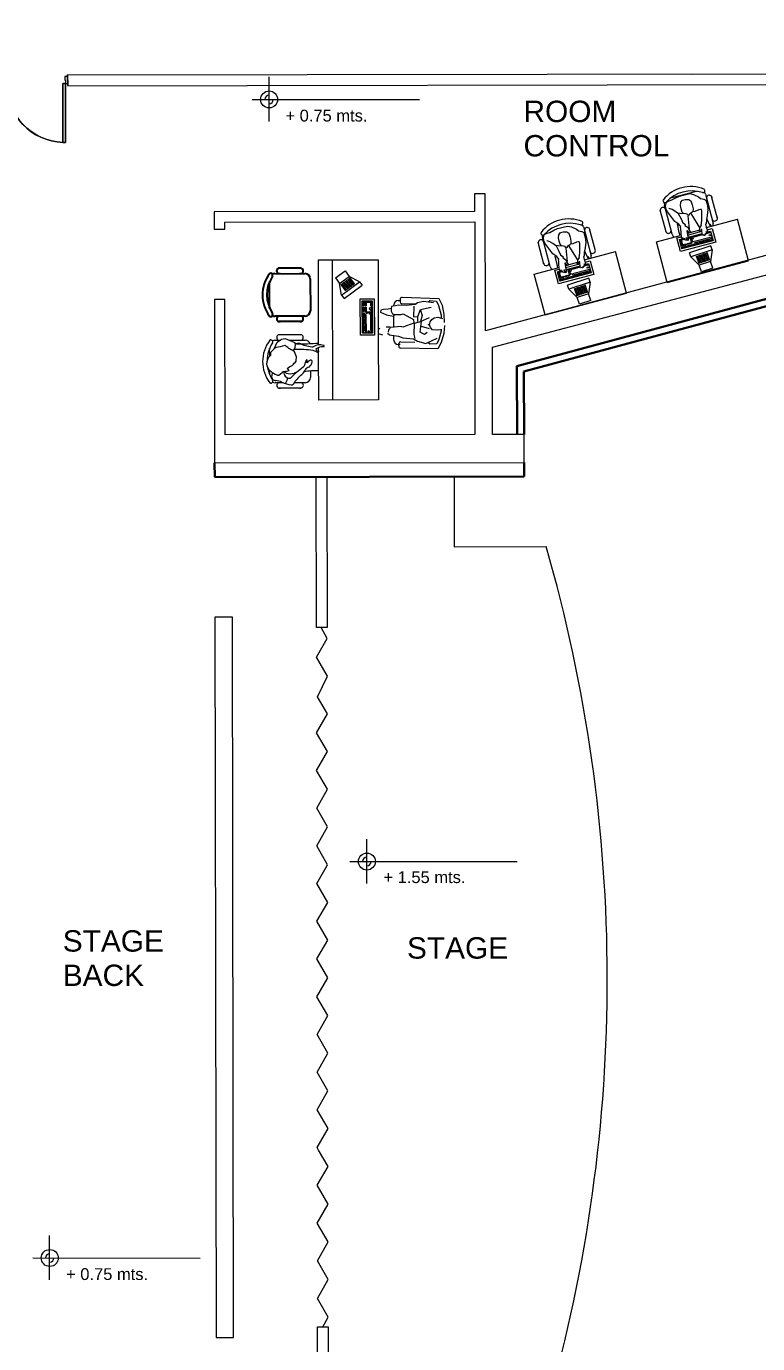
# Model space of a CAD drawing. Header units: millimetres. Extents: x 586 to 1010, y 369 to 668.
# Drawn here: x 672.21 to 682.64, y 469.81 to 488.6 of the extents above; entities that cross this region are included whole.
import ezdxf

# ---------------------------------------------------------------- set-up
doc = ezdxf.new("R2010")
doc.units = ezdxf.units.MM
for name, color, linetype, lineweight in [('muebles', 7, 'Continuous', 18), ('murocort', 7, 'Continuous', 50), ('muros bajos', 32, 'Continuous', 18), ('plan line', 7, 'Continuous', 15), ('Texturas', 9, 'Continuous', 5)]:
    doc.layers.add(name, color=color, linetype=linetype, lineweight=lineweight)
doc.styles.get("Standard").update_dxf_attribs({"font": 'arial.ttf'})
doc.styles.add('Textos pisos', font='arial.ttf', dxfattribs={"height": 0.1})

msp = doc.modelspace()

# ---------------------------------------------------------------- linework, layer by layer
for p, q in [((675.759, 485.071), (676.188, 485.072)), ((676.134, 485.149), (675.812, 485.148)), ((676.264, 484.996), (676.265, 484.542)), ((675.684, 484.58), (675.683, 484.956)), ((676.189, 484.466), (675.759, 484.465)), ((676.135, 484.39), (675.813, 484.39))]:
    msp.add_line(p, q)
for centre, radius, start, end in [((676.087, 484.769), 0.505, 143.2205, 216.9603), ((676.142, 484.769), 0.496, 147.6661, 212.5146), ((675.699, 485.049), 0.0277, 328.063, 126.7805), ((675.759, 484.996), 0.0758, 90.0904, 117.6748), ((675.823, 485.111), 0.0395, 73.8302, 286.3506), ((676.123, 485.111), 0.0395, 253.8302, 106.3506), ((676.188, 484.996), 0.0758, 0.0904, 90.0904), ((675.7, 484.487), 0.0277, 233.4003, 32.1178), ((675.759, 484.541), 0.0758, 242.506, 270.0904), ((675.824, 484.427), 0.0395, 73.8302, 286.3506), ((676.124, 484.428), 0.0395, 253.8302, 106.3506), ((676.189, 484.542), 0.0758, 270.0904, 0.0904)]:
    msp.add_arc(centre, radius, start, end)
at = {"color": 254, "lineweight": 25}
for points in [[(671.712, 620.709), (706.735, 621.773), (754.26, 613.83), (814.661, 600.148), (855.757, 598.01), (895.067, 567.065), (920.01, 542.018), (952.008, 521.248), (977.223, 504.653), (979.635, 479.234), (986.344, 463.855), (988.798, 462.385)], [(654.944, 595.472), (670.267, 587.317), (714.302, 595.165), (787.089, 595.165), (819.394, 580.944), (821.03, 562.85), (813.491, 552.788), (808.734, 539.671), (796.407, 534.706), (791.022, 527.249), (791.022, 507.547), (797.301, 476.527), (814.975, 463.89), (836.148, 474.682), (874.022, 478.588), (885.729, 462.733), (863.004, 436.079), (845.789, 420.685), (845.104, 408.675)], [(639.207, 583.438), (644.727, 575.638), (657.796, 553.44), (668.404, 543.929), (682.518, 548.731), (692.984, 555.478), (711.934, 556.583), (734.346, 532.133), (750.593, 477.748), (754.137, 444.164), (776.466, 425.447), (782.617, 412.235)]]:
    msp.add_spline(points, degree=3, dxfattribs=at)
at = {"layer": 'muebles', "ltscale": 0.02}
for p, q in [((681.407, 486.151), (681.771, 486.248)), ((681.901, 486.204), (682.011, 485.789)), ((682.072, 485.86), (681.989, 486.172)), ((681.338, 485.666), (681.256, 485.977)), ((681.425, 485.634), (681.315, 486.049)), ((680.16, 485.742), (680.27, 485.327)), ((681.914, 485.729), (682.356, 485.848)), ((681.951, 485.789), (681.921, 485.851)), ((681.973, 485.745), (681.951, 485.789)), ((681.961, 485.778), (681.983, 485.748)), ((682.514, 485.256), (682.356, 485.848)), ((679.684, 485.172), (679.574, 485.587)), ((680.331, 485.399), (680.248, 485.71)), ((681.2, 485.525), (681.538, 485.615)), ((681.639, 485.648), (681.667, 485.656)), ((681.682, 485.66), (681.818, 485.696)), ((679.597, 485.205), (679.515, 485.516)), ((680.173, 485.268), (680.615, 485.386)), ((680.21, 485.327), (680.18, 485.39)), ((680.774, 484.795), (680.615, 485.386)), ((681.355, 484.945), (681.2, 485.525)), ((679.899, 485.187), (679.926, 485.194)), ((679.941, 485.198), (680.077, 485.235)), ((680.232, 485.283), (680.21, 485.327)), ((680.221, 485.316), (680.242, 485.286)), ((681.355, 484.945), (682.514, 485.256)), ((679.459, 485.063), (679.797, 485.154)), ((679.615, 484.484), (679.459, 485.063)), ((679.615, 484.484), (680.774, 484.795))]:
    msp.add_line(p, q, dxfattribs=at)
at = {"layer": 'muebles'}
for p, q in [((681.493, 485.581), (681.559, 485.599)), ((681.544, 485.388), (681.493, 485.581)), ((681.53, 485.56), (681.584, 485.574)), ((681.565, 485.425), (681.53, 485.56)), ((681.541, 485.558), (681.555, 485.561)), ((681.549, 485.524), (681.541, 485.558)), ((681.555, 485.561), (681.564, 485.528)), ((681.56, 485.563), (681.586, 485.57)), ((681.564, 485.548), (681.56, 485.563)), ((681.602, 485.558), (681.564, 485.548)), ((682.01, 485.542), (681.565, 485.425)), ((681.601, 485.565), (681.602, 485.558)), ((681.628, 485.586), (681.629, 485.586)), ((681.63, 485.581), (681.628, 485.581)), ((681.629, 485.565), (681.635, 485.567)), ((681.637, 485.566), (681.641, 485.548)), ((681.641, 485.548), (681.661, 485.553)), ((681.644, 485.621), (681.85, 485.676)), ((681.649, 485.592), (681.853, 485.645)), ((681.666, 485.591), (681.65, 485.587)), ((681.656, 485.572), (681.67, 485.576)), ((681.661, 485.553), (681.656, 485.572)), ((681.67, 485.576), (681.666, 485.591)), ((681.681, 485.595), (681.7, 485.6)), ((681.685, 485.58), (681.681, 485.595)), ((681.704, 485.585), (681.685, 485.58)), ((681.686, 485.575), (681.72, 485.584)), ((681.69, 485.561), (681.686, 485.575)), ((681.723, 485.57), (681.69, 485.561)), ((681.691, 485.556), (681.705, 485.56)), ((681.701, 485.517), (681.691, 485.556)), ((681.7, 485.6), (681.704, 485.585)), ((681.705, 485.56), (681.712, 485.536)), ((681.715, 485.604), (681.729, 485.607)), ((681.718, 485.589), (681.715, 485.604)), ((681.733, 485.593), (681.718, 485.589)), ((681.72, 485.584), (681.723, 485.57)), ((681.729, 485.607), (681.733, 485.593)), ((681.734, 485.609), (681.853, 485.64)), ((681.738, 485.594), (681.734, 485.609)), ((681.855, 485.625), (681.738, 485.594)), ((681.986, 485.593), (681.745, 485.529)), ((681.748, 485.514), (681.99, 485.578)), ((681.899, 485.637), (681.896, 485.636)), ((681.897, 485.538), (681.97, 485.557)), ((681.974, 485.543), (681.901, 485.524)), ((681.921, 485.643), (681.909, 485.639)), ((681.91, 485.66), (681.917, 485.662)), ((681.91, 485.655), (681.918, 485.657)), ((681.918, 485.657), (681.921, 485.643)), ((681.922, 485.659), (681.937, 485.662)), ((681.926, 485.644), (681.922, 485.659)), ((681.924, 485.695), (681.996, 485.714)), ((681.941, 485.648), (681.926, 485.644)), ((681.93, 485.666), (681.974, 485.677)), ((681.937, 485.662), (681.941, 485.648)), ((681.951, 485.666), (681.966, 485.67)), ((681.955, 485.652), (681.951, 485.666)), ((681.952, 485.625), (681.976, 485.631)), ((681.956, 485.61), (681.952, 485.625)), ((681.97, 485.655), (681.955, 485.652)), ((681.98, 485.617), (681.956, 485.61)), ((681.966, 485.67), (681.97, 485.655)), ((681.97, 485.557), (681.974, 485.543)), ((681.974, 485.677), (682.01, 485.542)), ((681.976, 485.631), (681.98, 485.617)), ((681.994, 485.564), (681.984, 485.561)), ((681.984, 485.561), (681.988, 485.547)), ((681.99, 485.578), (681.986, 485.593)), ((681.988, 485.547), (681.998, 485.549)), ((681.998, 485.549), (681.994, 485.564)), ((681.996, 485.714), (682.047, 485.521)), ((682.047, 485.521), (681.544, 485.388)), ((681.564, 485.528), (681.549, 485.524)), ((681.551, 485.519), (681.565, 485.523)), ((681.56, 485.485), (681.551, 485.519)), ((681.574, 485.489), (681.56, 485.485)), ((681.561, 485.48), (681.619, 485.496)), ((681.565, 485.466), (681.561, 485.48)), ((681.565, 485.523), (681.574, 485.489)), ((681.623, 485.481), (681.565, 485.466)), ((681.569, 485.451), (681.627, 485.467)), ((681.572, 485.437), (681.569, 485.451)), ((681.63, 485.452), (681.572, 485.437)), ((681.619, 485.496), (681.623, 485.481)), ((681.627, 485.467), (681.63, 485.452)), ((681.638, 485.501), (681.696, 485.516)), ((681.642, 485.486), (681.638, 485.501)), ((681.7, 485.502), (681.642, 485.486)), ((681.646, 485.472), (681.704, 485.487)), ((681.65, 485.457), (681.646, 485.472)), ((681.708, 485.473), (681.65, 485.457)), ((681.978, 485.469), (681.674, 485.367)), ((681.693, 485.31), (681.674, 485.367)), ((681.997, 485.412), (681.693, 485.31)), ((681.696, 485.516), (681.7, 485.502)), ((681.725, 485.524), (681.701, 485.517)), ((681.704, 485.487), (681.708, 485.473)), ((681.712, 485.536), (681.721, 485.538)), ((681.721, 485.538), (681.725, 485.524)), ((681.723, 485.492), (681.796, 485.511)), ((681.727, 485.478), (681.723, 485.492)), ((681.8, 485.497), (681.727, 485.478)), ((681.745, 485.529), (681.748, 485.514)), ((681.796, 485.511), (681.8, 485.497)), ((681.81, 485.515), (681.883, 485.534)), ((681.814, 485.501), (681.81, 485.515)), ((681.887, 485.52), (681.814, 485.501)), ((681.906, 485.242), (681.869, 485.353)), ((681.883, 485.534), (681.887, 485.52)), ((681.925, 485.248), (681.888, 485.359)), ((681.901, 485.524), (681.897, 485.538)), ((681.944, 485.255), (681.907, 485.365)), ((681.963, 485.261), (681.926, 485.372)), ((681.997, 485.412), (681.973, 485.246)), ((681.997, 485.412), (681.978, 485.469)), ((679.903, 485.16), (680.109, 485.214)), ((679.909, 485.13), (680.112, 485.184)), ((679.993, 485.147), (680.112, 485.179)), ((680.114, 485.164), (679.997, 485.133)), ((680.158, 485.175), (680.156, 485.175)), ((680.181, 485.181), (680.168, 485.178)), ((680.169, 485.199), (680.176, 485.201)), ((680.169, 485.194), (680.177, 485.196)), ((680.177, 485.196), (680.181, 485.181)), ((680.182, 485.197), (680.196, 485.201)), ((680.185, 485.183), (680.182, 485.197)), ((680.184, 485.234), (680.255, 485.253)), ((680.2, 485.186), (680.185, 485.183)), ((680.189, 485.204), (680.233, 485.216)), ((680.196, 485.201), (680.2, 485.186)), ((680.211, 485.205), (680.225, 485.209)), ((680.214, 485.19), (680.211, 485.205)), ((680.211, 485.164), (680.235, 485.17)), ((680.215, 485.149), (680.211, 485.164)), ((680.229, 485.194), (680.214, 485.19)), ((680.225, 485.209), (680.229, 485.194)), ((680.233, 485.216), (680.269, 485.081)), ((680.235, 485.17), (680.239, 485.155)), ((680.255, 485.253), (680.306, 485.059)), ((681.693, 485.31), (681.812, 485.192)), ((681.811, 485.21), (681.774, 485.321)), ((681.83, 485.217), (681.793, 485.327)), ((681.849, 485.223), (681.812, 485.333)), ((681.973, 485.246), (681.812, 485.192)), ((681.844, 485.097), (681.812, 485.192)), ((681.868, 485.229), (681.831, 485.34)), ((681.887, 485.236), (681.85, 485.346)), ((682.005, 485.151), (681.973, 485.246)), ((676.622, 485.011), (676.759, 485.112)), ((676.622, 485.011), (676.682, 484.931)), ((676.682, 484.931), (676.818, 485.032)), ((676.759, 485.112), (676.818, 485.032)), ((676.777, 484.979), (676.846, 484.885)), ((676.793, 484.991), (676.862, 484.897)), ((676.809, 485.003), (676.878, 484.909)), ((676.968, 484.956), (676.818, 485.032)), ((676.825, 485.015), (676.894, 484.921)), ((679.752, 485.12), (679.818, 485.137)), ((679.803, 484.926), (679.752, 485.12)), ((679.789, 485.098), (679.843, 485.113)), ((679.824, 484.963), (679.789, 485.098)), ((679.8, 485.096), (679.814, 485.1)), ((679.809, 485.062), (679.8, 485.096)), ((680.306, 485.059), (679.803, 484.926)), ((679.823, 485.066), (679.809, 485.062)), ((679.81, 485.058), (679.824, 485.061)), ((679.819, 485.024), (679.81, 485.058)), ((679.814, 485.1), (679.823, 485.066)), ((679.819, 485.101), (679.845, 485.108)), ((679.823, 485.087), (679.819, 485.101)), ((679.833, 485.028), (679.819, 485.024)), ((679.82, 485.019), (679.878, 485.034)), ((679.824, 485.004), (679.82, 485.019)), ((679.862, 485.097), (679.823, 485.087)), ((680.269, 485.081), (679.824, 484.963)), ((679.824, 485.061), (679.833, 485.028)), ((679.882, 485.02), (679.824, 485.004)), ((679.828, 484.99), (679.886, 485.005)), ((679.832, 484.975), (679.828, 484.99)), ((679.89, 484.991), (679.832, 484.975)), ((679.86, 485.103), (679.862, 485.097)), ((679.878, 485.034), (679.882, 485.02)), ((679.886, 485.005), (679.89, 484.991)), ((679.887, 485.125), (679.888, 485.125)), ((679.889, 485.12), (679.888, 485.119)), ((679.888, 485.104), (679.894, 485.106)), ((679.896, 485.104), (679.9, 485.087)), ((679.897, 485.039), (679.955, 485.055)), ((679.901, 485.025), (679.897, 485.039)), ((679.9, 485.087), (679.92, 485.092)), ((679.959, 485.04), (679.901, 485.025)), ((679.905, 485.01), (679.963, 485.026)), ((679.909, 484.996), (679.905, 485.01)), ((679.967, 485.011), (679.909, 484.996)), ((679.925, 485.129), (679.91, 485.125)), ((679.915, 485.111), (679.929, 485.115)), ((679.92, 485.092), (679.915, 485.111)), ((679.929, 485.115), (679.925, 485.129)), ((680.237, 485.007), (679.934, 484.906)), ((679.94, 485.133), (679.959, 485.138)), ((679.944, 485.119), (679.94, 485.133)), ((679.963, 485.124), (679.944, 485.119)), ((679.945, 485.114), (679.979, 485.123)), ((679.949, 485.099), (679.945, 485.114)), ((679.983, 485.108), (679.949, 485.099)), ((679.95, 485.095), (679.965, 485.098)), ((679.96, 485.056), (679.95, 485.095)), ((679.955, 485.055), (679.959, 485.04)), ((679.959, 485.138), (679.963, 485.124)), ((679.984, 485.062), (679.96, 485.056)), ((679.963, 485.026), (679.967, 485.011)), ((679.965, 485.098), (679.971, 485.074)), ((679.971, 485.074), (679.981, 485.077)), ((679.974, 485.142), (679.988, 485.146)), ((679.978, 485.128), (679.974, 485.142)), ((679.992, 485.131), (679.978, 485.128)), ((679.979, 485.123), (679.983, 485.108)), ((679.981, 485.077), (679.984, 485.062)), ((679.982, 485.031), (680.055, 485.05)), ((679.986, 485.016), (679.982, 485.031)), ((680.059, 485.035), (679.986, 485.016)), ((679.988, 485.146), (679.992, 485.131)), ((679.997, 485.133), (679.993, 485.147)), ((680.246, 485.131), (680.004, 485.067)), ((680.004, 485.067), (680.008, 485.053)), ((680.008, 485.053), (680.249, 485.117)), ((680.055, 485.05), (680.059, 485.035)), ((680.069, 485.054), (680.142, 485.073)), ((680.073, 485.039), (680.069, 485.054)), ((680.146, 485.058), (680.073, 485.039)), ((680.142, 485.073), (680.146, 485.058)), ((680.156, 485.077), (680.229, 485.096)), ((680.16, 485.062), (680.156, 485.077)), ((680.233, 485.081), (680.16, 485.062)), ((680.239, 485.155), (680.215, 485.149)), ((680.229, 485.096), (680.233, 485.081)), ((680.256, 484.951), (680.237, 485.007)), ((680.253, 485.102), (680.243, 485.1)), ((680.243, 485.1), (680.247, 485.085)), ((680.249, 485.117), (680.246, 485.131)), ((680.247, 485.085), (680.257, 485.088)), ((680.257, 485.088), (680.253, 485.102)), ((682.005, 485.151), (681.844, 485.097)), ((676.71, 484.766), (676.682, 484.931)), ((676.696, 484.92), (676.765, 484.826)), ((676.71, 484.766), (676.968, 484.956)), ((676.712, 484.932), (676.782, 484.838)), ((676.728, 484.944), (676.798, 484.85)), ((676.744, 484.955), (676.814, 484.862)), ((676.746, 484.717), (677.003, 484.908)), ((676.76, 484.967), (676.83, 484.874)), ((676.968, 484.956), (677.003, 484.908)), ((679.953, 484.849), (679.934, 484.906)), ((680.256, 484.951), (679.953, 484.849)), ((679.953, 484.849), (680.071, 484.73)), ((680.071, 484.749), (680.033, 484.859)), ((680.09, 484.755), (680.052, 484.866)), ((680.108, 484.761), (680.071, 484.872)), ((680.127, 484.768), (680.09, 484.878)), ((680.146, 484.774), (680.109, 484.885)), ((680.165, 484.781), (680.128, 484.891)), ((680.184, 484.787), (680.147, 484.897)), ((680.203, 484.793), (680.166, 484.904)), ((680.222, 484.8), (680.185, 484.91)), ((680.256, 484.951), (680.233, 484.785)), ((676.71, 484.766), (676.746, 484.717)), ((680.233, 484.785), (680.071, 484.73)), ((680.103, 484.636), (680.071, 484.73)), ((680.264, 484.69), (680.103, 484.636)), ((680.264, 484.69), (680.233, 484.785)), ((677.107, 484.493), (677.107, 484.528)), ((677.107, 484.528), (677.122, 484.528)), ((677.122, 484.493), (677.107, 484.493)), ((677.122, 484.528), (677.122, 484.493))]:
    msp.add_line(p, q, dxfattribs=at)
for points in [[(676.98, 484.192), (676.975, 484.712), (677.175, 484.713), (677.18, 484.193)], [(677.009, 484.222), (677.006, 484.682), (677.146, 484.683), (677.149, 484.223)], [(677.062, 484.502), (677.062, 484.527), (677.102, 484.528), (677.102, 484.513), (677.077, 484.512), (677.077, 484.502)]]:
    msp.add_lwpolyline(points, close=True, dxfattribs=at)
for points in [[(677.016, 484.612), (677.016, 484.672), (677.031, 484.672), (677.031, 484.612), (677.016, 484.612)], [(677.046, 484.612), (677.046, 484.672), (677.061, 484.672), (677.061, 484.612), (677.046, 484.612)], [(677.066, 484.657), (677.066, 484.672), (677.101, 484.673), (677.101, 484.658), (677.066, 484.657)], [(677.106, 484.658), (677.106, 484.673), (677.141, 484.673), (677.141, 484.658), (677.106, 484.658)], [(677.126, 484.613), (677.126, 484.653), (677.141, 484.653), (677.141, 484.613), (677.126, 484.613)], [(677.016, 484.592), (677.031, 484.592), (677.032, 484.532), (677.017, 484.532), (677.016, 484.592)], [(677.033, 484.437), (677.018, 484.437), (677.017, 484.512), (677.032, 484.512), (677.033, 484.437)], [(677.033, 484.347), (677.018, 484.347), (677.018, 484.422), (677.033, 484.422), (677.033, 484.347)], [(677.046, 484.592), (677.061, 484.592), (677.062, 484.532), (677.047, 484.532), (677.046, 484.592)], [(677.049, 484.232), (677.064, 484.232), (677.062, 484.482), (677.047, 484.482), (677.049, 484.232)], [(677.107, 484.558), (677.127, 484.558), (677.127, 484.543), (677.142, 484.543), (677.141, 484.593), (677.126, 484.593), (677.126, 484.578), (677.106, 484.578), (677.107, 484.558)], [(677.142, 484.508), (677.127, 484.508), (677.127, 484.528), (677.142, 484.528), (677.142, 484.508)], [(677.142, 484.478), (677.127, 484.478), (677.127, 484.493), (677.142, 484.493), (677.142, 484.478)], [(677.144, 484.283), (677.129, 484.283), (677.127, 484.473), (677.142, 484.473), (677.144, 484.283)], [(677.034, 484.257), (677.019, 484.257), (677.018, 484.332), (677.033, 484.332), (677.034, 484.257)], [(677.019, 484.232), (677.034, 484.232), (677.034, 484.242), (677.019, 484.242), (677.019, 484.232)], [(677.104, 484.233), (677.089, 484.233), (677.089, 484.258), (677.104, 484.258), (677.104, 484.233)], [(677.144, 484.263), (677.129, 484.263), (677.129, 484.278), (677.144, 484.278), (677.144, 484.263)], [(677.144, 484.233), (677.129, 484.233), (677.129, 484.248), (677.144, 484.248), (677.144, 484.233)]]:
    msp.add_lwpolyline(points, dxfattribs=at)
at = {"layer": 'muebles', "ltscale": 0.02}
for centre, radius, start, end in [((681.692, 485.809), 0.505, 67.9595, 141.6993), ((681.322, 486.112), 0.0277, 158.1393, 316.8568), ((681.706, 485.756), 0.496, 72.4052, 137.2537), ((681.865, 486.255), 0.0277, 252.802, 51.5195), ((681.828, 486.184), 0.0758, 14.8294, 42.4138), ((681.956, 486.151), 0.0395, 358.5692, 211.0896), ((681.295, 485.976), 0.0395, 358.5692, 211.0896), ((681.388, 486.068), 0.0758, 167.4124, 194.9969), ((679.952, 485.347), 0.505, 67.9595, 141.6993), ((679.966, 485.294), 0.496, 72.4052, 137.2537), ((680.124, 485.794), 0.0277, 252.802, 51.5195), ((680.087, 485.723), 0.0758, 14.8294, 42.4138), ((680.215, 485.69), 0.0395, 358.5692, 211.0896), ((682.032, 485.861), 0.0395, 178.5692, 31.0896), ((681.936, 485.769), 0.0758, 349.4402, 14.8294), ((679.554, 485.515), 0.0395, 358.5692, 211.0896), ((679.581, 485.65), 0.0277, 158.1393, 316.8568), ((679.648, 485.607), 0.0758, 167.245, 194.8294), ((681.372, 485.686), 0.0395, 178.5692, 31.0896), ((681.498, 485.653), 0.0758, 194.8294, 232.7737), ((680.291, 485.4), 0.0395, 178.5692, 31.0896), ((679.631, 485.225), 0.0395, 178.5692, 31.0896), ((679.758, 485.192), 0.0758, 194.8294, 232.7737), ((680.196, 485.307), 0.0758, 349.4402, 14.8294)]:
    msp.add_arc(centre, radius, start, end, dxfattribs=at)
at = {"layer": 'murocort', "lineweight": 30}
for p, q in [((679.212, 483.754), (685.209, 485.371)), ((679.312, 483.677), (685.309, 485.294)), ((679.212, 483.754), (679.213, 482.777)), ((679.312, 483.677), (679.313, 482.777)), ((674.9, 482.171), (674.899, 482.371)), ((679.314, 482.177), (679.314, 482.377)), ((674.9, 482.171), (679.314, 482.177))]:
    msp.add_line(p, q, dxfattribs=at)
at = {"layer": 'muros bajos'}
msp.add_line((676.369, 470.051), (676.519, 470.051), dxfattribs=at)
at = {"layer": 'plan line'}
for p, q in [((672.802, 487.883), (672.763, 487.883)), ((672.763, 487.883), (672.763, 487.833)), ((672.763, 487.833), (672.773, 487.833)), ((672.773, 487.833), (672.773, 487.783)), ((672.803, 487.906), (690.977, 487.935)), ((672.803, 487.91), (672.804, 487.75)), ((672.804, 487.756), (672.803, 487.906)), ((675.676, 487.244), (675.676, 487.877)), ((690.937, 487.93), (681.705, 487.914)), ((672.734, 486.943), (672.733, 487.783)), ((672.733, 487.783), (672.773, 487.783)), ((672.773, 487.783), (672.803, 487.783)), ((672.773, 487.783), (672.774, 486.943)), ((672.804, 487.75), (684.455, 487.775)), ((675.433, 487.556), (677.821, 487.556)), ((672.774, 486.943), (672.734, 486.943)), ((678.758, 486.21), (678.608, 486.209)), ((678.608, 486.209), (678.608, 485.959)), ((678.761, 484.254), (678.758, 486.21)), ((678.608, 485.959), (674.894, 485.954)), ((674.894, 485.954), (674.894, 485.704)), ((675.044, 485.804), (678.609, 485.809)), ((675.044, 485.704), (675.044, 485.804)), ((678.609, 485.809), (678.613, 482.776)), ((684.609, 485.831), (678.761, 484.254)), ((674.894, 485.704), (675.044, 485.704)), ((678.861, 484.022), (684.859, 485.603)), ((676.381, 485.269), (677.231, 485.271)), ((676.383, 484.057), (676.381, 485.269)), ((676.585, 483.27), (676.581, 485.27)), ((677.231, 485.271), (677.233, 484.279)), ((675.046, 484.704), (674.896, 484.704)), ((674.896, 484.704), (674.899, 482.371)), ((675.049, 482.771), (675.046, 484.704)), ((677.455, 484.609), (677.455, 484.627)), ((677.518, 484.69), (677.545, 484.69)), ((677.545, 484.706), (677.545, 484.67)), ((677.57, 484.644), (677.773, 484.64)), ((678.102, 484.714), (677.574, 484.733)), ((677.943, 484.667), (677.969, 484.688)), ((677.969, 484.688), (678.066, 484.681)), ((678.066, 484.681), (678.094, 484.619)), ((678.094, 484.619), (678.13, 484.481)), ((678.148, 484.619), (678.102, 484.714)), ((678.175, 484.489), (678.148, 484.619)), ((677.455, 484.375), (677.455, 484.471)), ((678.13, 484.481), (678.131, 484.436)), ((678.178, 484.376), (678.175, 484.489)), ((677.233, 484.277), (677.235, 483.271)), ((677.455, 484.339), (677.455, 484.375)), ((677.455, 484.306), (677.455, 484.339)), ((678.13, 484.253), (678.095, 484.133)), ((678.131, 484.278), (678.13, 484.253)), ((678.177, 484.332), (678.167, 484.22)), ((675.76, 484.121), (675.839, 484.122)), ((676.136, 484.199), (675.814, 484.198)), ((675.958, 484.122), (676.189, 484.122)), ((677.456, 484.123), (677.456, 484.189)), ((677.546, 484.06), (677.519, 484.06)), ((677.526, 484.04), (677.528, 484.075)), ((677.555, 484.101), (677.757, 484.092)), ((677.97, 484.064), (677.94, 484.089)), ((678.067, 484.072), (677.97, 484.064)), ((678.095, 484.133), (678.067, 484.072)), ((678.133, 484.091), (678.082, 483.999)), ((678.167, 484.22), (678.133, 484.091)), ((675.685, 483.892), (675.684, 484.006)), ((676.383, 483.972), (676.383, 484.017)), ((676.385, 483.269), (676.383, 483.956)), ((678.082, 483.999), (677.553, 484.011)), ((678.863, 482.777), (678.861, 484.022)), ((675.685, 483.63), (675.685, 483.693)), ((676.266, 483.682), (676.266, 483.592)), ((675.878, 483.515), (675.761, 483.515)), ((676.19, 483.516), (676.032, 483.516)), ((676.137, 483.44), (675.815, 483.44)), ((677.235, 483.271), (676.385, 483.269)), ((678.613, 482.776), (675.049, 482.771)), ((679.313, 482.777), (678.863, 482.777)), ((679.314, 482.377), (679.313, 482.777)), ((674.899, 482.371), (679.314, 482.377)), ((676.353, 480.023), (676.35, 482.173)), ((676.5, 482.173), (676.503, 480.023)), ((678.314, 482.176), (678.316, 481.176)), ((678.316, 481.176), (679.628, 481.178)), ((675.153, 480.171), (674.903, 480.171)), ((674.903, 480.171), (674.919, 469.899)), ((675.169, 469.899), (675.153, 480.171)), ((676.503, 480.023), (676.353, 480.023)), ((676.506, 479.869), (676.417, 480.023)), ((676.351, 479.6), (676.506, 479.869)), ((676.507, 479.331), (676.351, 479.6)), ((676.367, 479.036), (676.507, 479.331)), ((676.508, 478.793), (676.367, 479.036)), ((676.353, 478.524), (676.508, 478.793)), ((676.509, 478.255), (676.353, 478.524)), ((676.354, 477.986), (676.509, 478.255)), ((676.509, 477.717), (676.354, 477.986)), ((676.355, 477.448), (676.509, 477.717)), ((676.51, 477.179), (676.355, 477.448)), ((676.355, 476.91), (676.51, 477.179)), ((676.511, 476.641), (676.355, 476.91)), ((677.071, 476.374), (677.071, 477.007)), ((676.356, 476.372), (676.511, 476.641)), ((676.829, 476.686), (679.216, 476.686)), ((676.512, 476.103), (676.356, 476.372)), ((676.357, 475.834), (676.512, 476.103)), ((676.513, 475.565), (676.357, 475.834)), ((676.358, 475.296), (676.513, 475.565)), ((676.514, 475.027), (676.358, 475.296)), ((676.359, 474.758), (676.514, 475.027)), ((676.515, 474.489), (676.359, 474.758)), ((676.36, 474.22), (676.515, 474.489)), ((676.515, 473.951), (676.36, 474.22)), ((676.36, 473.682), (676.515, 473.951)), ((676.516, 473.414), (676.36, 473.682)), ((676.361, 473.144), (676.516, 473.414)), ((676.517, 472.876), (676.361, 473.144)), ((676.362, 472.606), (676.517, 472.876)), ((676.382, 472.571), (676.362, 472.606)), ((676.518, 472.338), (676.382, 472.571)), ((676.363, 472.068), (676.518, 472.338)), ((676.519, 471.8), (676.363, 472.068)), ((676.364, 471.53), (676.519, 471.8)), ((676.52, 471.262), (676.364, 471.53)), ((672.546, 470.718), (672.546, 471.351)), ((676.365, 470.992), (676.52, 471.262)), ((672.304, 471.031), (674.692, 471.03)), ((676.52, 470.724), (676.365, 470.992)), ((676.366, 470.455), (676.52, 470.724)), ((676.521, 470.186), (676.366, 470.455)), ((676.444, 470.051), (676.521, 470.186)), ((676.363, 467.701), (676.369, 470.051)), ((676.369, 470.051), (676.519, 470.051)), ((676.519, 470.051), (676.523, 467.701)), ((674.919, 469.899), (675.169, 469.899))]:
    msp.add_line(p, q, dxfattribs=at)
at = {"layer": 'plan line', "ltscale": 0.02}
for p, q in [((677.42, 484.603), (677.417, 484.576)), ((677.529, 484.621), (677.42, 484.603)), ((677.631, 484.617), (677.529, 484.621)), ((677.759, 484.632), (677.631, 484.617)), ((677.742, 484.609), (677.736, 484.454)), ((677.793, 484.655), (677.759, 484.632)), ((677.885, 484.673), (677.793, 484.655)), ((678.023, 484.657), (677.885, 484.673)), ((677.272, 484.552), (677.264, 484.52)), ((677.264, 484.52), (677.35, 484.485)), ((677.307, 484.562), (677.272, 484.552)), ((677.373, 484.565), (677.307, 484.562)), ((677.35, 484.485), (677.453, 484.467)), ((677.417, 484.576), (677.373, 484.565)), ((677.417, 484.572), (677.418, 484.536)), ((677.418, 484.536), (677.438, 484.497)), ((677.438, 484.497), (677.491, 484.487)), ((677.453, 484.467), (677.469, 484.49)), ((677.469, 484.49), (677.558, 484.49)), ((677.558, 484.49), (677.588, 484.5)), ((677.588, 484.5), (677.738, 484.418)), ((677.736, 484.454), (677.797, 484.461)), ((677.738, 484.418), (677.74, 484.365)), ((677.793, 484.452), (677.792, 484.39)), ((677.797, 484.461), (677.837, 484.56)), ((677.837, 484.56), (677.99, 484.594)), ((677.837, 484.551), (677.859, 484.477)), ((677.859, 484.477), (677.838, 484.39)), ((677.838, 484.39), (677.966, 484.447)), ((677.974, 484.386), (677.997, 484.42)), ((677.997, 484.42), (678.03, 484.441)), ((678.03, 484.441), (678.085, 484.452)), ((678.085, 484.452), (678.152, 484.433)), ((677.257, 484.29), (677.233, 484.277)), ((677.398, 484.31), (677.345, 484.307)), ((677.381, 484.272), (677.373, 484.237)), ((677.403, 484.296), (677.381, 484.272)), ((677.412, 484.302), (677.398, 484.31)), ((677.557, 484.317), (677.412, 484.302)), ((677.584, 484.31), (677.557, 484.317)), ((677.74, 484.365), (677.584, 484.31)), ((677.745, 484.361), (677.743, 484.206)), ((677.848, 484.39), (677.745, 484.361)), ((677.83, 484.237), (677.848, 484.39)), ((677.893, 484.205), (677.83, 484.237)), ((677.963, 484.284), (677.851, 484.318)), ((677.932, 484.233), (677.893, 484.205)), ((677.948, 484.347), (677.967, 484.358)), ((677.948, 484.341), (677.948, 484.347)), ((677.967, 484.334), (677.948, 484.341)), ((677.967, 484.358), (677.974, 484.386)), ((677.978, 484.303), (677.967, 484.334)), ((678.005, 484.271), (677.978, 484.303)), ((678.081, 484.264), (678.005, 484.271)), ((678.12, 484.268), (678.081, 484.264)), ((675.781, 484.078), (675.742, 483.993)), ((675.798, 484.093), (675.781, 484.078)), ((675.82, 484.11), (675.798, 484.093)), ((675.853, 484.13), (675.82, 484.11)), ((675.867, 484.038), (675.835, 484.029)), ((675.877, 484.139), (675.853, 484.13)), ((675.9, 484.046), (675.867, 484.038)), ((675.907, 484.14), (675.877, 484.139)), ((675.944, 484.018), (675.9, 484.046)), ((675.936, 484.132), (675.907, 484.14)), ((675.979, 484.112), (675.936, 484.132)), ((676.022, 484.092), (675.979, 484.112)), ((676.065, 484.072), (676.022, 484.092)), ((677.233, 484.217), (677.293, 484.199)), ((677.363, 484.207), (677.376, 484.216)), ((677.376, 484.216), (677.39, 484.199)), ((677.39, 484.199), (677.523, 484.179)), ((677.523, 484.179), (677.586, 484.155)), ((677.586, 484.155), (677.737, 484.144)), ((677.737, 484.144), (677.792, 484.107)), ((677.743, 484.206), (677.755, 484.145)), ((677.792, 484.107), (677.912, 484.077)), ((677.912, 484.077), (678.072, 484.151)), ((675.665, 483.87), (675.652, 483.842)), ((675.696, 483.905), (675.665, 483.87)), ((675.697, 483.945), (675.696, 483.905)), ((675.742, 483.993), (675.697, 483.945)), ((675.757, 484.009), (675.742, 483.993)), ((675.777, 484.019), (675.757, 484.009)), ((675.806, 484.024), (675.777, 484.019)), ((675.835, 484.029), (675.806, 484.024)), ((676.014, 483.974), (675.988, 483.989)), ((676.04, 483.958), (676.014, 483.974)), ((676.065, 483.885), (676.04, 483.958)), ((676.061, 483.826), (676.065, 483.885)), ((675.643, 483.815), (675.641, 483.78)), ((675.641, 483.78), (675.649, 483.745)), ((675.652, 483.842), (675.643, 483.815)), ((675.649, 483.745), (675.672, 483.705)), ((675.672, 483.705), (675.713, 483.668)), ((675.713, 483.668), (675.719, 483.663)), ((675.719, 483.663), (675.713, 483.613)), ((675.719, 483.663), (675.74, 483.65)), ((675.84, 483.643), (675.863, 483.663)), ((675.912, 483.676), (675.962, 483.688)), ((675.934, 483.721), (675.974, 483.746)), ((675.948, 483.705), (675.934, 483.721)), ((675.962, 483.688), (675.948, 483.705)), ((676.056, 483.816), (676.061, 483.826)), ((676.215, 483.811), (676.22, 483.832)), ((675.74, 483.65), (675.765, 483.637)), ((675.765, 483.637), (675.797, 483.625)), ((675.797, 483.625), (675.816, 483.623)), ((675.816, 483.623), (675.84, 483.643))]:
    msp.add_line(p, q, dxfattribs=at)
at = {"layer": 'plan line'}
msp.add_lwpolyline([(672.802, 487.883), (672.763, 487.883), (672.763, 487.833), (672.773, 487.833), (672.773, 487.783), (672.803, 487.783)], dxfattribs=at)
msp.add_lwpolyline([(672.734, 486.943, -0.403785), (671.933, 487.781)], format="xyb", dxfattribs=at)
msp.add_lwpolyline([(672.773, 487.783), (672.733, 487.783), (672.734, 486.943), (672.774, 486.943)], close=True, dxfattribs=at)
for centre in [(675.676, 487.556), (677.071, 476.686), (672.547, 471.031)]:
    msp.add_circle(centre, 0.121, dxfattribs=at)
for centre, radius, start, end in [((672.768, 487.777), 0.835, 180.0684, 267.6695), ((675.676, 487.556), 0.0606, 89.9974, 179.9974), ((675.676, 487.556), 0.0606, 269.9974, 359.9974), ((677.518, 484.627), 0.063, 90.0904, 180.0904), ((677.572, 484.706), 0.027, 86.0046, 180.4033), ((677.572, 484.67), 0.027, 180.4033, 266.0046), ((676.089, 483.819), 0.505, 143.2205, 216.9603), ((676.144, 483.819), 0.496, 147.6661, 178.8112), ((675.701, 484.099), 0.0277, 328.063, 126.7805), ((675.76, 484.046), 0.0758, 90.0904, 117.6748), ((675.825, 484.161), 0.0395, 73.8302, 286.3506), ((676.125, 484.161), 0.0395, 253.8302, 106.3506), ((676.19, 484.046), 0.0758, 21.0217, 90.0904), ((677.519, 484.123), 0.063, 180.0904, 270.0904), ((677.553, 484.038), 0.027, 176.2851, 270.6838), ((677.555, 484.074), 0.027, 90.6838, 176.2851), ((676.144, 483.819), 0.496, 189.9245, 212.5146), ((675.702, 483.537), 0.0277, 233.4003, 32.1178), ((675.761, 483.591), 0.0758, 242.506, 270.0904), ((675.826, 483.477), 0.0395, 73.8302, 286.3506), ((676.126, 483.478), 0.0395, 253.8302, 106.3506), ((676.19, 483.592), 0.0758, 270.0904, 0.0904), ((658.232, 475.008), 22.268, 344.0955, 16.0853), ((677.071, 476.686), 0.0606, 89.9974, 179.9974), ((677.071, 476.686), 0.0606, 269.9974, 359.9974), ((672.547, 471.031), 0.0606, 89.9974, 179.9974), ((672.547, 471.031), 0.0606, 269.9974, 359.9974)]:
    msp.add_arc(centre, radius, start, end, dxfattribs=at)
at = {"layer": 'plan line', "ltscale": 0.02}
for centre, radius, start, end in [((675.935, 484.047), 0.116, 317.6133, 16.7478), ((676.144, 486.613), 2.542, 268.2247, 275.3964), ((676.094, 483.99), 0.0874, 66.6522, 109.1014), ((676.333, 484.544), 0.517, 246.6522, 267.068), ((676.398, 483.903), 0.155, 69.3936, 126.0043), ((676.455, 484.039), 0.00915, 262.6892, 107.3399), ((676.477, 484.783), 0.933, 235.1418, 238.3591), ((676.112, 482.866), 1.125, 80.2276, 93.9201), ((676.276, 483.818), 0.158, 60.7006, 80.2276), ((676.454, 483.826), 0.204, 90.0604, 123.9852), ((676.37, 484.002), 0.03, 192.812, 284.0552), ((676.368, 483.983), 0.0306, 240.7006, 299.4801), ((676.379, 483.964), 0.00891, 299.4801, 104.0552), ((675.91, 483.585), 0.091, 88.5234, 120.9743), ((675.976, 483.672), 0.0931, 180.3901, 205.7774), ((675.868, 483.59), 0.0824, 50.7822, 80.0917), ((675.945, 483.84), 0.0989, 287.318, 314.6285), ((677.269, 482.296), 1.819, 131.4094, 135.1589), ((675.607, 484.183), 0.58, 314.6285, 320.813), ((677.269, 482.296), 1.819, 127.4754, 131.4094), ((675.979, 483.806), 0.238, 309.6318, 325.8362), ((676.114, 483.803), 0.0796, 307.2579, 2.304), ((675.979, 483.806), 0.238, 325.8362, 333.1318), ((676.34, 482.653), 1.032, 87.5503, 99.119), ((676.259, 483.664), 0.0755, 100.0572, 153.1318), ((676.174, 483.833), 0.0332, 306.2799, 3.3581), ((676.213, 483.834), 0.0066, 347.0542, 169.723), ((676.241, 483.816), 0.0269, 190.559, 216.7094), ((676.299, 483.748), 0.0951, 111.2457, 146.1996), ((676.217, 483.803), 0.004, 316.8824, 326.1996), ((676.147, 483.848), 0.148, 312.157, 346.7817), ((676.272, 483.819), 0.0192, 346.7817, 111.2457), ((675.771, 483.605), 0.0589, 172.4332, 269.3194), ((675.768, 483.345), 0.201, 62.854, 89.3194), ((676.036, 483.868), 0.387, 242.854, 263.2528), ((675.976, 483.672), 0.0931, 205.7774, 272.0553), ((675.774, 483.606), 0.169, 322.4992, 352.8623), ((675.977, 483.838), 0.193, 253.0298, 287.1509), ((675.994, 483.514), 0.0301, 263.2528, 326.793), ((676.489, 483.19), 0.561, 129.6318, 146.793), ((676.061, 483.563), 0.095, 88.9806, 107.1509)]:
    msp.add_arc(centre, radius, start, end, dxfattribs=at)
at = {"layer": 'Texturas', "ltscale": 0.02}
for p, q in [((681.343, 486.089), (681.384, 486.112)), ((681.384, 486.112), (681.422, 486.123)), ((681.422, 486.123), (681.478, 486.153)), ((681.478, 486.153), (681.53, 486.177)), ((681.53, 486.177), (681.676, 486.213)), ((681.549, 486.089), (681.574, 486.12)), ((681.574, 486.12), (681.612, 486.13)), ((681.612, 486.13), (681.662, 486.13)), ((681.662, 486.13), (681.694, 486.109)), ((681.676, 486.213), (681.732, 486.202)), ((681.694, 486.109), (681.713, 486.052)), ((681.732, 486.202), (681.8, 486.166)), ((681.8, 486.166), (681.832, 486.145)), ((681.832, 486.145), (681.879, 486.136)), ((681.879, 486.136), (681.906, 486.119)), ((681.906, 486.119), (681.928, 486.047)), ((681.33, 486.046), (681.343, 486.089)), ((681.336, 486.003), (681.33, 486.046)), ((681.35, 485.968), (681.336, 486.003)), ((681.466, 485.814), (681.35, 485.968)), ((681.399, 485.996), (681.376, 486.003)), ((681.424, 485.987), (681.399, 485.996)), ((681.466, 485.964), (681.424, 485.987)), ((681.503, 485.936), (681.466, 485.964)), ((681.542, 485.929), (681.503, 485.936)), ((681.51, 485.932), (681.552, 485.853)), ((681.585, 485.924), (681.542, 485.929)), ((681.546, 486.044), (681.549, 486.089)), ((681.555, 485.998), (681.546, 486.044)), ((681.569, 485.951), (681.555, 485.998)), ((681.588, 485.928), (681.569, 485.951)), ((681.618, 485.924), (681.588, 485.928)), ((681.638, 485.919), (681.618, 485.924)), ((681.644, 485.909), (681.638, 485.919)), ((681.671, 485.926), (681.668, 485.908)), ((681.679, 485.926), (681.671, 485.926)), ((681.704, 485.942), (681.679, 485.926)), ((681.694, 485.928), (681.821, 485.72)), ((681.719, 485.959), (681.704, 485.942)), ((681.713, 486.052), (681.723, 485.994)), ((681.723, 485.994), (681.719, 485.959)), ((681.75, 485.96), (681.719, 485.953)), ((681.804, 485.984), (681.75, 485.96)), ((681.832, 485.989), (681.804, 485.984)), ((681.842, 485.985), (681.832, 485.989)), ((681.85, 485.97), (681.842, 485.985)), ((681.849, 485.931), (681.85, 485.97)), ((681.851, 485.839), (681.849, 485.931)), ((681.933, 485.985), (681.925, 485.9)), ((681.928, 486.047), (681.933, 485.985)), ((679.79, 485.716), (679.935, 485.751)), ((679.935, 485.751), (679.992, 485.741)), ((679.992, 485.741), (680.06, 485.705)), ((681.521, 485.778), (681.466, 485.814)), ((681.525, 485.661), (681.5, 485.783)), ((681.534, 485.752), (681.521, 485.778)), ((681.548, 485.744), (681.534, 485.752)), ((681.545, 485.73), (681.548, 485.744)), ((681.55, 485.71), (681.545, 485.73)), ((681.552, 485.853), (681.574, 485.804)), ((681.574, 485.804), (681.611, 485.772)), ((681.611, 485.772), (681.608, 485.758)), ((681.608, 485.758), (681.628, 485.745)), ((681.628, 485.745), (681.65, 485.733)), ((681.657, 485.904), (681.644, 485.909)), ((681.65, 485.733), (681.666, 485.69)), ((681.651, 485.895), (681.668, 485.706)), ((681.668, 485.908), (681.657, 485.904)), ((681.819, 485.701), (681.82, 485.73)), ((681.82, 485.73), (681.844, 485.76)), ((681.838, 485.763), (681.844, 485.785)), ((681.844, 485.76), (681.838, 485.763)), ((681.844, 485.785), (681.851, 485.839)), ((681.912, 485.782), (681.902, 485.776)), ((681.902, 485.776), (681.912, 485.735)), ((681.913, 485.838), (681.912, 485.782)), ((681.912, 485.735), (681.924, 485.698)), ((681.925, 485.9), (681.913, 485.838)), ((679.589, 485.584), (679.602, 485.628)), ((679.595, 485.542), (679.589, 485.584)), ((679.609, 485.506), (679.595, 485.542)), ((679.602, 485.628), (679.643, 485.651)), ((679.658, 485.535), (679.636, 485.541)), ((679.643, 485.651), (679.681, 485.661)), ((679.681, 485.661), (679.737, 485.692)), ((679.737, 485.692), (679.79, 485.716)), ((679.805, 485.582), (679.808, 485.627)), ((679.814, 485.536), (679.805, 485.582)), ((679.808, 485.627), (679.834, 485.658)), ((679.834, 485.658), (679.872, 485.669)), ((679.872, 485.669), (679.922, 485.669)), ((679.922, 485.669), (679.953, 485.647)), ((679.953, 485.647), (679.972, 485.59)), ((679.972, 485.59), (679.982, 485.533)), ((680.06, 485.705), (680.091, 485.683)), ((680.091, 485.683), (680.138, 485.675)), ((680.138, 485.675), (680.165, 485.658)), ((680.165, 485.658), (680.187, 485.586)), ((680.187, 485.586), (680.192, 485.523)), ((681.538, 485.615), (681.525, 485.661)), ((681.552, 485.66), (681.55, 485.71)), ((681.56, 485.581), (681.552, 485.66)), ((681.573, 485.576), (681.56, 485.581)), ((681.582, 485.58), (681.573, 485.576)), ((681.591, 485.559), (681.582, 485.58)), ((681.6, 485.561), (681.591, 485.559)), ((681.604, 485.576), (681.6, 485.561)), ((681.611, 485.554), (681.604, 485.576)), ((681.615, 485.546), (681.611, 485.554)), ((681.629, 485.551), (681.615, 485.546)), ((681.635, 485.566), (681.628, 485.587)), ((681.628, 485.587), (681.629, 485.551)), ((681.645, 485.683), (681.634, 485.681)), ((681.634, 485.681), (681.653, 485.572)), ((681.645, 485.566), (681.635, 485.566)), ((681.671, 485.651), (681.645, 485.683)), ((681.653, 485.572), (681.645, 485.566)), ((681.666, 485.69), (681.683, 485.667)), ((681.68, 485.653), (681.671, 485.651)), ((681.683, 485.667), (681.68, 485.653)), ((681.812, 485.682), (681.819, 485.701)), ((681.815, 485.671), (681.812, 485.682)), ((681.823, 485.669), (681.815, 485.671)), ((681.842, 485.702), (681.823, 485.669)), ((681.848, 485.702), (681.842, 485.702)), ((681.854, 485.626), (681.848, 485.702)), ((681.868, 485.616), (681.854, 485.626)), ((681.879, 485.628), (681.868, 485.616)), ((681.883, 485.615), (681.879, 485.628)), ((681.893, 485.617), (681.883, 485.615)), ((681.897, 485.64), (681.893, 485.617)), ((681.903, 485.63), (681.897, 485.64)), ((681.908, 485.633), (681.903, 485.63)), ((681.911, 485.672), (681.908, 485.633)), ((681.92, 485.657), (681.911, 485.672)), ((681.93, 485.663), (681.92, 485.657)), ((681.924, 485.698), (681.93, 485.663)), ((679.725, 485.352), (679.609, 485.506)), ((679.683, 485.525), (679.658, 485.535)), ((679.725, 485.502), (679.683, 485.525)), ((679.763, 485.474), (679.725, 485.502)), ((679.78, 485.317), (679.725, 485.352)), ((679.801, 485.468), (679.763, 485.474)), ((679.769, 485.47), (679.811, 485.391)), ((679.844, 485.462), (679.801, 485.468)), ((679.811, 485.391), (679.834, 485.342)), ((679.828, 485.49), (679.814, 485.536)), ((679.847, 485.467), (679.828, 485.49)), ((679.877, 485.462), (679.847, 485.467)), ((679.897, 485.457), (679.877, 485.462)), ((679.904, 485.447), (679.897, 485.457)), ((679.916, 485.442), (679.904, 485.447)), ((679.911, 485.433), (679.927, 485.245)), ((679.927, 485.447), (679.916, 485.442)), ((679.93, 485.465), (679.927, 485.447)), ((679.938, 485.465), (679.93, 485.465)), ((679.963, 485.48), (679.938, 485.465)), ((679.953, 485.466), (680.08, 485.259)), ((679.979, 485.497), (679.963, 485.48)), ((680.009, 485.499), (679.978, 485.491)), ((679.982, 485.533), (679.979, 485.497)), ((680.063, 485.523), (680.009, 485.499)), ((680.091, 485.527), (680.063, 485.523)), ((680.101, 485.524), (680.091, 485.527)), ((680.109, 485.508), (680.101, 485.524)), ((680.103, 485.324), (680.11, 485.378)), ((680.108, 485.469), (680.109, 485.508)), ((680.11, 485.378), (680.108, 485.469)), ((680.172, 485.376), (680.171, 485.32)), ((680.184, 485.439), (680.172, 485.376)), ((680.192, 485.523), (680.184, 485.439)), ((679.784, 485.2), (679.759, 485.321)), ((679.793, 485.291), (679.78, 485.317)), ((679.797, 485.154), (679.784, 485.2)), ((679.807, 485.282), (679.793, 485.291)), ((679.804, 485.268), (679.807, 485.282)), ((679.809, 485.248), (679.804, 485.268)), ((679.811, 485.199), (679.809, 485.248)), ((679.82, 485.12), (679.811, 485.199)), ((679.834, 485.342), (679.87, 485.31)), ((679.87, 485.31), (679.867, 485.296)), ((679.867, 485.296), (679.888, 485.284)), ((679.888, 485.284), (679.91, 485.271)), ((679.904, 485.222), (679.893, 485.219)), ((679.893, 485.219), (679.912, 485.11)), ((679.93, 485.19), (679.904, 485.222)), ((679.91, 485.271), (679.925, 485.229)), ((679.925, 485.229), (679.942, 485.206)), ((679.94, 485.192), (679.93, 485.19)), ((679.942, 485.206), (679.94, 485.192)), ((680.071, 485.22), (680.079, 485.239)), ((680.074, 485.209), (680.071, 485.22)), ((680.082, 485.207), (680.074, 485.209)), ((680.079, 485.239), (680.08, 485.268)), ((680.08, 485.268), (680.103, 485.299)), ((680.101, 485.241), (680.082, 485.207)), ((680.097, 485.301), (680.103, 485.324)), ((680.103, 485.299), (680.097, 485.301)), ((680.107, 485.24), (680.101, 485.241)), ((680.113, 485.164), (680.107, 485.24)), ((680.127, 485.154), (680.113, 485.164)), ((680.138, 485.166), (680.127, 485.154)), ((680.143, 485.154), (680.138, 485.166)), ((680.156, 485.178), (680.152, 485.156)), ((680.162, 485.168), (680.156, 485.178)), ((680.171, 485.32), (680.161, 485.314)), ((680.161, 485.314), (680.171, 485.274)), ((680.167, 485.171), (680.162, 485.168)), ((680.17, 485.21), (680.167, 485.171)), ((680.179, 485.195), (680.17, 485.21)), ((680.171, 485.274), (680.183, 485.236)), ((680.189, 485.201), (680.179, 485.195)), ((680.183, 485.236), (680.189, 485.201)), ((679.832, 485.115), (679.82, 485.12)), ((679.841, 485.119), (679.832, 485.115)), ((679.85, 485.098), (679.841, 485.119)), ((679.859, 485.1), (679.85, 485.098)), ((679.863, 485.114), (679.859, 485.1)), ((679.87, 485.093), (679.863, 485.114)), ((679.874, 485.084), (679.87, 485.093)), ((679.888, 485.089), (679.874, 485.084)), ((679.894, 485.104), (679.887, 485.126)), ((679.887, 485.126), (679.888, 485.089)), ((679.904, 485.105), (679.894, 485.104)), ((679.912, 485.11), (679.904, 485.105)), ((680.152, 485.156), (680.143, 485.154))]:
    msp.add_line(p, q, dxfattribs=at)

# ---------------------------------------------------------------- texts
at = {"lineweight": 25}
for s, p in [('ROOM', (679.305, 487.234)), ('CONTROL', (679.305, 486.744)), ('STAGE', (672.733, 475.401)), ('STAGE', (677.643, 475.301)), ('BACK ', (672.733, 474.911))]:
    msp.add_text(s, height=0.3047, dxfattribs=at).set_placement(p)
at = {"layer": 'plan line', "style": 'Textos pisos'}
for s, p in [(' + 0.75 mts.', (675.844, 487.242)), (' + 1.55 mts.', (677.242, 476.379)), (' + 0.75 mts.', (672.715, 470.717))]:
    msp.add_text(s, height=0.16839, rotation=359.9924, dxfattribs=at).set_placement(p)

doc.saveas('drawing.dxf')
